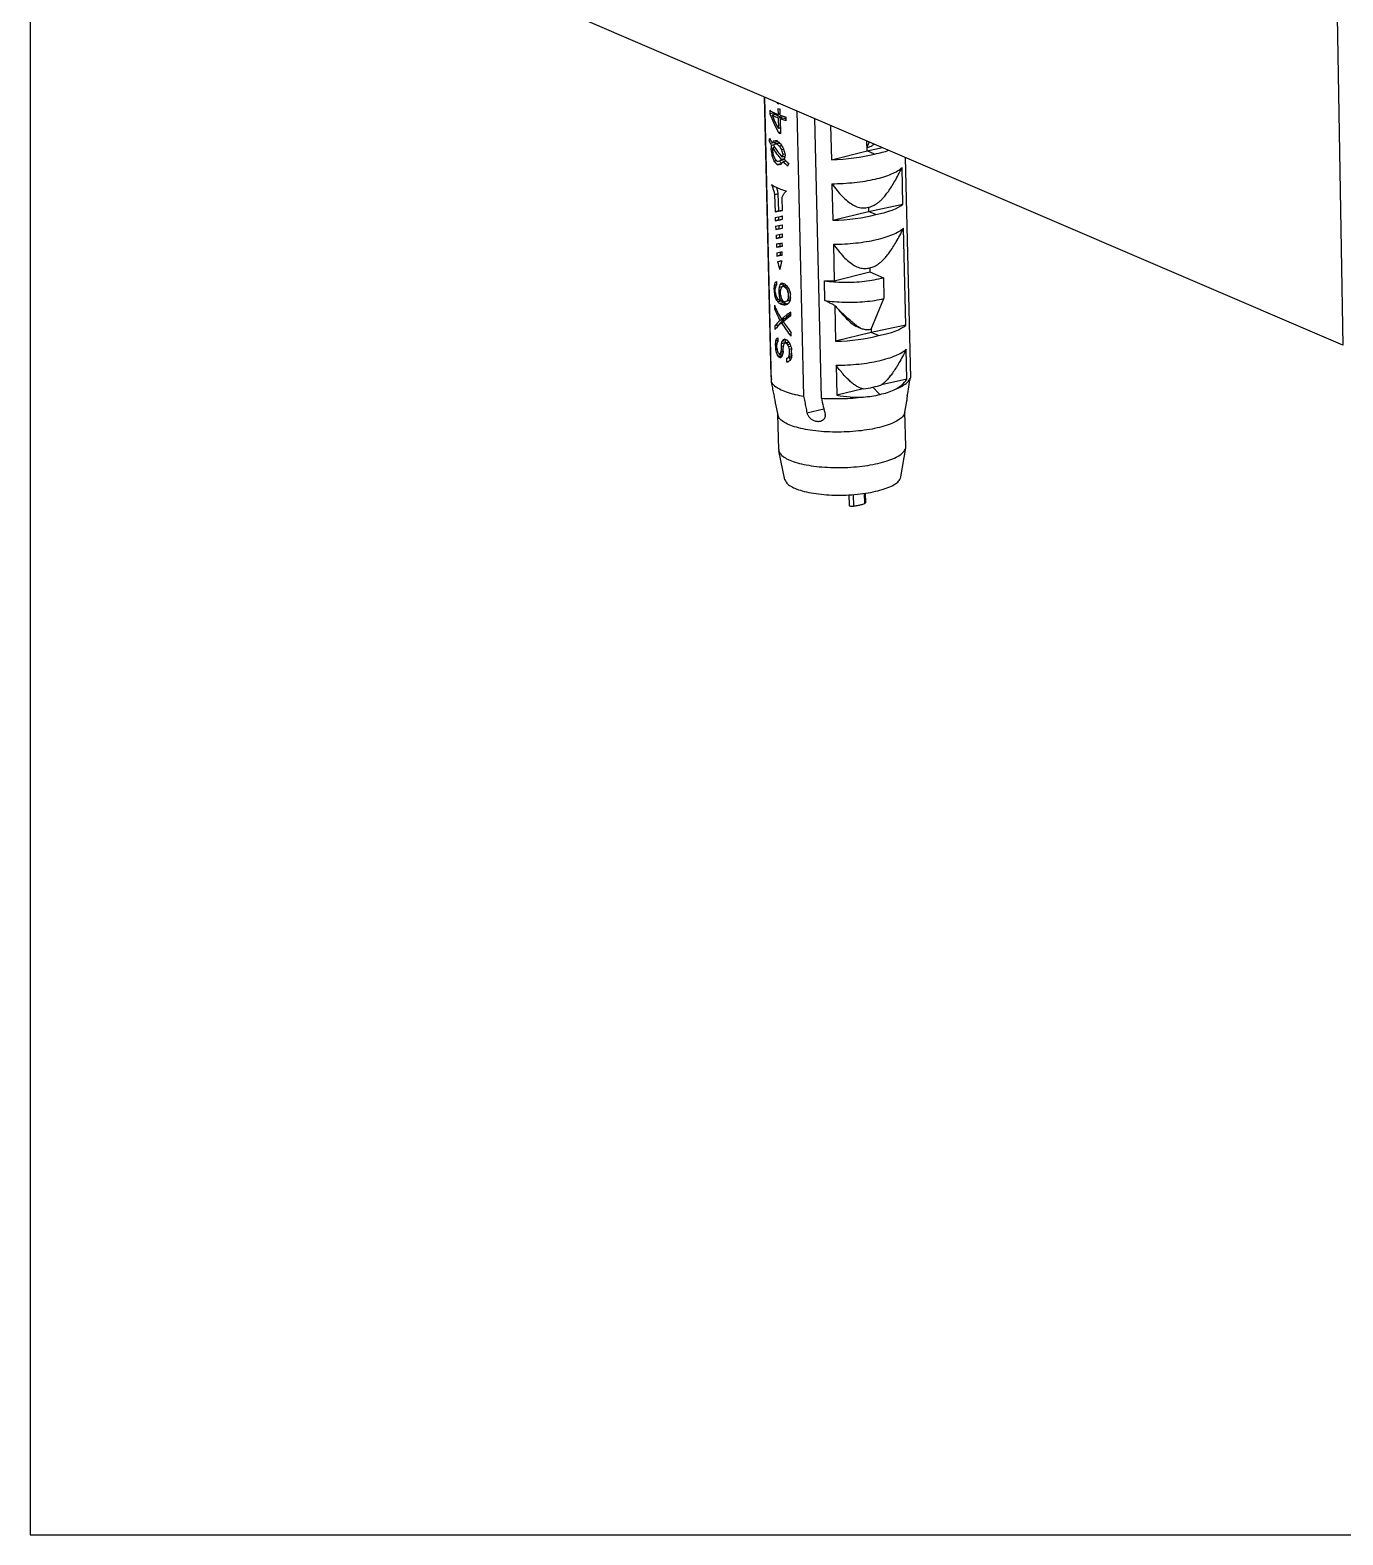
# Model space of a CAD drawing. Header units: millimetres. Extents: x 1034 to 1636, y -2154 to -1937.
# Drawn here: x 1033.9 to 1093.8, y -2111.6 to -2043 of the extents above; entities that cross this region are included whole.
import ezdxf

# ---------------------------------------------------------------- set-up
doc = ezdxf.new("R2010")
doc.units = ezdxf.units.MM

# ---------------------------------------------------------------- blocks, each defined once
blk = doc.blocks.new('*u3')
at = {"color": 7}
for p, q in [((-4.152, -12.354), (-3.811, -32.052)), ((-3.811, -32.052), (-47.212, -13.44)), ((-30.214, -20.729), (-29.917, -33.482)), ((-29.881, -33.751), (-30.184, -20.742)), ((-29.633, -20.978), (-29.632, -21.019)), ((-29.571, -21.005), (-29.632, -21.019)), ((-29.594, -21.253), (-29.587, -21.529)), ((-29.548, -21.051), (-29.549, -21.014)), ((-29.963, -21.339), (-29.959, -21.505)), ((-29.791, -21.466), (-29.959, -21.505)), ((-29.696, -21.526), (-29.863, -21.565)), ((-29.791, -21.466), (-29.791, -21.438)), ((-29.486, -21.506), (-29.587, -21.529)), ((-29.418, -21.657), (-29.583, -21.695)), ((-29.583, -21.695), (-29.572, -22.164)), ((-29.484, -21.567), (-29.491, -21.291)), ((-29.314, -21.695), (-29.48, -21.733)), ((-29.465, -22.396), (-29.48, -21.733)), ((-29.416, -21.718), (-29.418, -21.657)), ((-29.211, -21.814), (-29.215, -21.648)), ((-28.723, -21.369), (-28.419, -34.378)), ((-27.612, -34.47), (-27.909, -21.718)), ((-29.471, -22.141), (-29.572, -22.164)), ((-29.466, -22.334), (-29.568, -22.358)), ((-27.189, -22.026), (-27.153, -23.594)), ((-29.933, -22.708), (-30, -22.724)), ((-29.836, -23.099), (-29.913, -23.116)), ((-29.778, -22.92), (-29.89, -22.945)), ((-29.653, -22.791), (-29.862, -22.839)), ((-29.74, -23.031), (-29.829, -23.051)), ((-29.544, -22.833), (-29.751, -22.88)), ((-29.513, -22.836), (-29.641, -22.865)), ((-29.42, -22.959), (-29.516, -22.981)), ((-29.33, -23.126), (-29.423, -23.148)), ((-27.153, -23.594), (-25.526, -23.191)), ((-25.526, -23.191), (-25.537, -22.735)), ((-25.424, -22.783), (-25.53, -23.036)), ((-25.526, -23.191), (-24.819, -23.043)), ((-25.189, -23.336), (-25.526, -23.191)), ((-29.797, -23.404), (-29.866, -23.419)), ((-29.662, -23.627), (-29.773, -23.652)), ((-29.431, -23.774), (-29.618, -23.817)), ((-29.293, -23.602), (-29.5, -23.649)), ((-29.299, -23.547), (-29.442, -23.58)), ((-29.274, -23.444), (-29.397, -23.472)), ((-29.276, -23.34), (-29.372, -23.362)), ((-29.224, -23.653), (-29.35, -23.682)), ((-23.89, -25.621), (-23.929, -23.955)), ((-23.783, -23.487), (-23.549, -33.539)), ((-27.127, -24.688), (-27.088, -26.354)), ((-29.576, -25.152), (-29.742, -25.19)), ((-29.742, -25.19), (-29.723, -25.969)), ((-29.557, -25.931), (-29.576, -25.152)), ((-29.391, -25.906), (-29.404, -25.334)), ((-29.557, -25.931), (-29.723, -25.969)), ((-27.088, -26.354), (-25.462, -25.952)), ((-25.466, -25.761), (-25.462, -25.952)), ((-25.462, -25.952), (-23.89, -25.621)), ((-25.125, -26.096), (-25.462, -25.952)), ((-29.718, -26.222), (-29.714, -26.374)), ((-29.548, -26.336), (-29.714, -26.374)), ((-29.699, -26.625), (-29.695, -26.777)), ((-29.529, -26.739), (-29.695, -26.777)), ((-29.548, -26.336), (-29.551, -26.191)), ((-29.529, -26.739), (-29.532, -26.594)), ((-29.385, -26.718), (-29.388, -26.566)), ((-29.382, -26.311), (-29.385, -26.159)), ((-23.762, -31.142), (-23.865, -26.715)), ((-29.679, -27.029), (-29.676, -27.181)), ((-29.51, -27.143), (-29.676, -27.181)), ((-29.66, -27.432), (-29.657, -27.584)), ((-29.51, -27.143), (-29.513, -26.998)), ((-29.491, -27.546), (-29.494, -27.401)), ((-29.391, -27.534), (-29.394, -27.382)), ((-29.388, -27.126), (-29.391, -26.974)), ((-27.063, -27.448), (-27.024, -29.114)), ((-29.491, -27.546), (-29.657, -27.584)), ((-29.641, -27.835), (-29.637, -27.987)), ((-29.472, -27.949), (-29.637, -27.987)), ((-29.472, -27.949), (-29.475, -27.804)), ((-29.394, -27.941), (-29.397, -27.789)), ((-27.024, -29.114), (-25.398, -28.712)), ((-25.402, -28.521), (-25.398, -28.712)), ((-25.398, -28.712), (-24.779, -28.977)), ((-29.713, -29.446), (-29.774, -29.46)), ((-29.774, -29.46), (-29.771, -29.57)), ((-29.658, -29.305), (-29.766, -29.329)), ((-29.646, -29.194), (-29.734, -29.214)), ((-29.712, -29.636), (-29.716, -29.47)), ((-29.644, -29.293), (-29.647, -29.155)), ((-29.421, -29.397), (-29.543, -29.425)), ((-29.336, -29.269), (-29.501, -29.307)), ((-29.374, -29.225), (-29.456, -29.244)), ((-29.239, -29.336), (-29.404, -29.374)), ((-29.201, -29.33), (-29.354, -29.365)), ((-29.179, -29.356), (-29.302, -29.384)), ((-29.142, -29.406), (-29.247, -29.43)), ((-29.098, -29.482), (-29.189, -29.503)), ((-27.453, -30.01), (-27.474, -29.115)), ((-24.779, -28.977), (-24.757, -29.929)), ((-29.714, -29.557), (-29.771, -29.57)), ((-29.703, -29.704), (-29.756, -29.716)), ((-29.651, -29.861), (-29.718, -29.877)), ((-29.567, -29.966), (-29.667, -29.989)), ((-29.433, -30.042), (-29.599, -30.08)), ((-29.475, -29.538), (-29.555, -29.556)), ((-29.555, -29.556), (-29.551, -29.694)), ((-29.477, -29.677), (-29.551, -29.694)), ((-29.463, -29.823), (-29.533, -29.839)), ((-29.331, -30.119), (-29.496, -30.156)), ((-29.475, -29.755), (-29.48, -29.562)), ((-29.389, -30.013), (-29.469, -30.032)), ((-29.219, -30.165), (-29.385, -30.203)), ((-29.065, -30.027), (-29.232, -30.065)), ((-29.038, -29.996), (-29.177, -30.028)), ((-29.059, -29.577), (-29.149, -29.597)), ((-29.03, -29.931), (-29.141, -29.957)), ((-29.039, -29.666), (-29.128, -29.686)), ((-29.128, -29.686), (-29.123, -29.879)), ((-29.024, -29.857), (-29.123, -29.879)), ((-29.023, -29.88), (-29.026, -29.742)), ((-25.337, -31.317), (-24.757, -29.929)), ((-29.756, -30.233), (-29.752, -30.399)), ((-29.688, -30.385), (-29.752, -30.399)), ((-29.328, -30.885), (-29.493, -30.923)), ((-29.268, -30.829), (-29.434, -30.867)), ((-29.004, -30.709), (-29.008, -30.543)), ((-26.998, -30.237), (-26.96, -31.875)), ((-29.565, -31.134), (-29.734, -31.173)), ((-29.734, -31.173), (-29.73, -31.338)), ((-29.564, -31.161), (-29.565, -31.134)), ((-29.331, -31.01), (-29.43, -31.033)), ((-28.982, -31.648), (-28.986, -31.482)), ((-25.333, -31.472), (-26.96, -31.875)), ((-25.337, -31.317), (-25.333, -31.472)), ((-23.762, -31.142), (-25.333, -31.472)), ((-24.996, -31.617), (-25.333, -31.472)), ((-29.639, -31.984), (-29.714, -32.001)), ((-29.714, -32.001), (-29.711, -32.139)), ((-29.642, -32.123), (-29.711, -32.139)), ((-29.584, -31.843), (-29.706, -31.871)), ((-29.633, -32.243), (-29.697, -32.257)), ((-29.586, -31.763), (-29.674, -31.783)), ((-29.64, -32.184), (-29.644, -32.019)), ((-29.583, -31.889), (-29.587, -31.724)), ((-29.347, -32.094), (-29.451, -32.118)), ((-29.451, -32.118), (-29.447, -32.283)), ((-29.273, -31.948), (-29.438, -31.986)), ((-29.244, -31.851), (-29.41, -31.889)), ((-29.352, -32.323), (-29.356, -32.157)), ((-29.256, -31.784), (-29.348, -31.805)), ((-29.1, -31.91), (-29.26, -31.947)), ((-29.083, -31.937), (-29.206, -31.965)), ((-29.035, -32.012), (-29.149, -32.038)), ((-29.002, -32.108), (-29.109, -32.133)), ((-28.977, -32.224), (-29.087, -32.249)), ((-29.087, -32.249), (-29.082, -32.47)), ((-23.704, -33.602), (-23.736, -32.236)), ((-29.599, -32.367), (-29.671, -32.383)), ((-29.453, -32.485), (-29.62, -32.523)), ((-29.409, -32.544), (-29.567, -32.58)), ((-29.443, -32.592), (-29.512, -32.608)), ((-29.362, -32.4), (-29.488, -32.429)), ((-29.354, -32.335), (-29.46, -32.359)), ((-29.353, -32.262), (-29.447, -32.283)), ((-29.208, -32.65), (-29.204, -32.815)), ((-29.093, -32.79), (-29.204, -32.815)), ((-28.987, -32.602), (-29.154, -32.64)), ((-28.968, -32.545), (-29.099, -32.575)), ((-28.963, -32.443), (-29.082, -32.47)), ((-29.038, -32.758), (-29.042, -32.611)), ((-28.962, -32.504), (-28.967, -32.283)), ((-29.917, -33.482), (-29.884, -33.621)), ((-26.934, -32.969), (-26.902, -34.335)), ((-23.704, -33.602), (-24.862, -33.856)), ((-25.704, -34.049), (-26.902, -34.335)), ((-25.256, -33.967), (-24.935, -34.298)), ((-29.588, -35.246), (-29.694, -34.744)), ((-28.269, -35.133), (-27.497, -34.956)), ((-23.799, -35.111), (-23.718, -34.61)), ((-23.719, -34.601), (-23.719, -34.613)), ((-29.556, -36.814), (-29.594, -35.221)), ((-23.758, -36.679), (-23.795, -35.086)), ((-29.556, -36.814), (-29.55, -36.865)), ((-29.27, -38.187), (-29.55, -36.865)), ((-23.98, -38.064), (-23.762, -36.73)), ((-23.762, -36.73), (-23.758, -36.679)), ((-26.359, -38.876), (-26.348, -39.355)), ((-26.158, -38.865), (-26.145, -39.393)), ((-25.653, -38.811), (-25.642, -39.278)), ((-25.613, -38.806), (-25.603, -39.246))]:
    blk.add_line(p, q, dxfattribs=at)
for centre, radius, start, end in [((-28.589, -18.424), 2.796, 248.1013, 249.93358), ((-28.499, -18.419), 3.038, 248.87175, 250.94407), ((-28.879, -19.625), 2.031, 243.65556, 245.23809), ((-28.785, -19.423), 2.254, 245.23077, 246.56504), ((-28.905, -20.158), 1.581, 239.93644, 243.40059), ((-28.665, -19.143), 2.558, 246.58966, 248.86692), ((-28.549, -19.394), 2.424, 246.73813, 248.99421), ((-28.221, -18.481), 3.395, 251.21059, 252.99874), ((-28.491, -19.574), 2.985, 248.85346, 250.96232), ((-28.274, -26.265), 3.154, 249.57983, 251.26674), ((-28.283, -26.437), 3.118, 249.91043, 250.93409), ((-27.271, -19.393), 9.725, 268.80623, 271.45604), ((-28.546, -27.866), 2.354, 246.09768, 246.91566), ((-28.487, -27.876), 2.494, 246.12553, 248.89487), ((-28.258, -27.102), 3.145, 249.9148, 250.92972), ((-28.359, -27.924), 2.4, 246.11718, 248.99815), ((-18.471, -23.003), 11.182, 220.31273, 221.57526), ((-28.161, -28.652), 3.317, 250.27511, 251.90878), ((-28.17, -28.852), 3.281, 250.59533, 251.5864), ((-28.711, -30.972), 1.822, 241.96402, 243.91755), ((-28.706, -30.789), 1.841, 242.45749, 243.42366), ((-153.094, -11.717), 131.37, 350.07455, 350.43821), ((-27.631, -29.39), 5.048, 256.04856, 256.71244), ((72.487, -11.101), 102.79, 193.14075, 193.5697)]:
    blk.add_arc(centre, radius, start, end, dxfattribs=at)
for centre, major_axis, ratio, start_param, end_param in [((-27.011, -21.586), (-2.503, 3.32), 0.618262, 1.112273, 1.346784), ((-27.015, -21.392), (-2.495, 3.344), 0.616777, 1.186334, 1.350857), ((-27.011, -21.586), (-2.347, 3.112), 0.618262, 1.099532, 1.121479), ((-27.025, -20.978), (2.468, 4.638), 0.414793, -4.142292, -4.118875), ((-26.988, -22.578), (3.05, -1.623), 0.639503, -2.431217, -2.344776), ((-27.011, -21.586), (-2.347, 3.112), 0.618262, 1.298496, 1.311832), ((-26.984, -22.741), (3.05, -1.623), 0.639503, -2.454634, -2.367249), ((-27.024, -21.006), (1.936, 8.37), 0.286872, -4.412853, -4.39181), ((-26.947, -24.313), (-1.993, 9.913), 0.26833, 1.396066, 1.426754), ((-27.003, -21.924), (3.069, 2.075), 0.362022, 2.413875, 2.461407), ((-27.014, -21.458), (1.936, 8.37), 0.286872, -4.454957, -4.441841), ((-26.958, -23.862), (-1.993, 9.913), 0.26833, 1.446097, 1.468079), ((-26.984, -22.741), (3.05, -1.623), 0.639503, -2.325144, -2.110803), ((-26.998, -22.126), (3.069, 2.075), 0.362022, 2.388476, 2.418495), ((-26.988, -22.578), (3.05, -1.623), 0.639503, -2.301863, -2.087522), ((-26.999, -22.108), (3.186, 0.64), 0.04086, -2.649685, -2.558774), ((-26.995, -22.259), (3.186, 0.64), 0.04086, -2.624285, -2.558774), ((-26.984, -22.741), (2.812, -1.496), 0.639503, -2.41939, -2.393785), ((-27.003, -21.924), (2.829, 1.913), 0.362022, 8.730085, 8.75641), ((-26.999, -22.108), (3.187, -0.737), 0.544901, -2.412925, -2.322015), ((-26.995, -22.259), (3.187, -0.737), 0.544901, -2.412925, -2.347414), ((-26.995, -22.259), (2.937, 0.59), 0.04086, -2.629846, -2.613836), ((-26.998, -22.126), (-2.421, 3.581), 0.601284, 1.407726, 1.452159), ((-27.003, -21.924), (-2.421, 3.581), 0.601284, 1.433125, 1.493484), ((-27.014, -21.458), (-1.993, 9.913), 0.26833, -4.595217, -4.573235), ((-27.024, -21.006), (-1.993, 9.913), 0.26833, -4.553892, -4.523204), ((-26.988, -22.564), (3.197, 0.148), 0.319555, -1.637149, -0.988123), ((-26.988, -22.564), (3.201, 0.002), 0.291828, -0.974142, -0.697959), ((-26.969, -23.395), (-2.421, 3.581), 0.601284, 1.190945, 1.251304), ((-26.973, -23.193), (-2.421, 3.581), 0.601284, 1.23227, 1.276703), ((-26.973, -23.211), (3.187, -0.737), 0.544901, -2.503836, -2.412925), ((-26.976, -23.06), (3.187, -0.737), 0.544901, -2.478437, -2.412925), ((-26.976, -23.06), (3.186, 0.64), 0.04086, -2.558774, -2.493263), ((-26.973, -23.211), (3.186, 0.64), 0.04086, -2.558774, -2.467863), ((-26.973, -23.211), (2.938, -0.68), 0.544901, -2.483162, -2.417907), ((-26.973, -23.193), (3.069, 2.075), 0.362022, 2.227435, 2.257453), ((-26.969, -23.395), (3.069, 2.075), 0.362022, 2.184522, 2.232054), ((-26.958, -23.862), (1.936, 8.37), 0.286872, -4.705695, -4.692579), ((-26.984, -22.741), (3.05, -1.623), 0.639503, -2.067891, -1.98145), ((-26.947, -24.313), (1.936, 8.37), 0.286872, 7.810645, 7.831687), ((-26.984, -22.741), (2.812, -1.496), 0.639503, -2.139407, -2.128215), ((-26.988, -22.578), (3.05, -1.623), 0.639503, -2.045418, -1.958033), ((-26.973, -23.193), (2.829, 1.913), 0.362022, 2.247108, 2.251893), ((-26.947, -24.341), (2.468, 4.638), 0.414793, -4.615477, -4.592059), ((-26.923, -25.333), (3.185, 0.692), 0.017257, -2.648763, -2.460987), ((-26.923, -25.333), (2.986, 0.648), 0.017257, -2.655042, -2.548831), ((-26.924, -25.325), (3.201, 0.002), 0.291828, -0.974142, -0.325116), ((-26.918, -25.587), (3.185, 0.692), 0.017257, -2.648763, -2.460987), ((-26.914, -25.739), (3.185, 0.692), 0.017257, -2.648763, -2.460987), ((-26.908, -25.992), (3.185, 0.692), 0.017257, -2.642487, -2.467263), ((-26.905, -26.144), (3.185, 0.692), 0.017257, -2.642487, -2.467263), ((-26.914, -25.739), (2.986, 0.648), 0.017257, -2.655042, -2.548831), ((-26.905, -26.144), (2.986, 0.648), 0.017257, -2.648344, -2.556305), ((-26.924, -25.325), (3.197, 0.148), 0.319555, -1.637149, -0.988123), ((-26.899, -26.397), (3.185, 0.692), 0.017257, -2.636215, -2.473535), ((-26.895, -26.549), (3.185, 0.692), 0.017257, -2.636215, -2.473535), ((-26.889, -26.802), (3.185, 0.692), 0.017257, -2.629945, -2.479804), ((-26.895, -26.549), (2.986, 0.648), 0.017257, -2.64165, -2.563128), ((-26.886, -26.954), (3.185, 0.692), 0.017257, -2.629945, -2.479804), ((-26.88, -27.207), (3.185, 0.692), 0.017257, -2.623679, -2.486071), ((-26.876, -27.359), (3.185, 0.692), 0.017257, -2.623679, -2.486071), ((-26.886, -26.954), (2.986, 0.648), 0.017257, -2.634961, -2.570483), ((-26.876, -27.359), (2.986, 0.648), 0.017257, -2.628274, -2.579339), ((-26.87, -27.613), (3.185, 0.692), 0.017257, -2.614011, -2.502879), ((-26.861, -27.99), (-2.034, 6.015), 0.425652, 1.468663, 1.527799), ((-26.861, -27.99), (2.008, 7.596), 0.309841, -4.603006, -4.55101), ((-26.861, -27.99), (-1.907, 5.639), 0.425652, 1.466275, 1.474938), ((-26.908, -26.013), (1.575, 15.217), 0.168206, -4.475298, -4.466506), ((-26.863, -27.918), (2.506, 4.473), 0.41979, -4.195548, -4.169252), ((-26.853, -28.366), (3.142, 1.52), 0.266171, 2.549597, 2.584496), ((-26.871, -27.598), (1.9, 8.821), 0.27471, -4.448564, -4.439835), ((-26.855, -28.248), (2.644, 3.903), 0.432649, -4.158989, -4.14156), ((-26.849, -28.524), (3.185, 0.668), 0.028195, -2.675404, -2.649327), ((-26.848, -28.563), (3.159, 1.322), 0.216157, 2.559679, 2.585756), ((-26.853, -28.333), (1.575, 15.217), 0.168205, -4.623202, -4.614553), ((-26.846, -28.673), (2.506, 4.473), 0.419791, -4.343091, -4.317154), ((-26.845, -28.686), (3.044, 2.218), 0.378378, 2.275045, 2.300978), ((-26.838, -28.979), (1.9, 8.821), 0.27471, -4.595925, -4.587281), ((-26.84, -28.925), (2.644, 3.903), 0.432649, -4.306212, -4.288921), ((-26.846, -28.648), (3.182, 0.786), 0.024939, 2.482792, 2.52605), ((-26.841, -28.879), (3.044, 2.218), 0.378379, 2.249099, 2.266398), ((-26.843, -28.782), (3.185, 0.668), 0.028196, -2.510881, -2.484904), ((-26.846, -28.673), (2.349, 4.193), 0.419791, -4.342692, -4.319884), ((-26.845, -28.686), (2.854, 2.079), 0.378378, 2.289482, 2.301376), ((-26.847, -28.601), (3.183, -0.792), 0.554403, -2.303095, -2.277003), ((-26.851, -28.431), (3.156, -1.044), 0.590964, -2.237137, -2.193557), ((-26.85, -28.469), (-2.854, 2.303), 0.654131, 1.219482, 1.245659), ((-26.843, -28.782), (2.986, 0.626), 0.028196, -2.507819, -2.49858), ((-26.855, -28.264), (-2.716, 2.705), 0.646921, 1.334053, 1.369122), ((-26.86, -28.071), (-2.069, 5.517), 0.457355, -4.623572, -4.606064), ((-26.868, -27.724), (-2.031, 6.067), 0.422539, -4.568547, -4.542096), ((-26.765, -32.115), (-2.129, 16.757), 0.159908, 1.39805, 1.406842), ((-26.81, -30.21), (-2.031, 6.067), 0.422539, 1.349582, 1.375878), ((-26.82, -29.762), (-2.716, 2.705), 0.646921, 1.030361, 1.06526), ((-26.802, -30.53), (-1.999, 10.364), 0.257007, 1.434954, 1.443683), ((-26.817, -29.88), (-2.069, 5.517), 0.457355, 1.373391, 1.390819), ((-26.825, -29.565), (-2.854, 2.303), 0.654131, 0.976866, 1.002942), ((-26.823, -29.63), (3.156, -1.044), 0.590964, -2.462352, -2.418927), ((-26.827, -29.466), (3.183, -0.792), 0.554403, -2.493543, -2.467529), ((-26.825, -29.568), (3.204, -0.234), 0.421178, -2.586052, -2.525477), ((-26.828, -29.431), (3.204, -0.293), 0.439487, 3.715643, 3.767553), ((-26.82, -29.767), (-2.129, 16.757), 0.159908, 1.546096, 1.554746), ((-26.828, -29.411), (-2.069, 5.517), 0.457355, 7.760713, 7.795293), ((-26.835, -29.122), (-1.999, 10.364), 0.257007, -4.700785, -4.692141), ((-26.834, -29.176), (-2.069, 5.517), 0.457355, 1.520752, 1.538043), ((-26.823, -29.63), (2.959, -0.979), 0.590964, -2.432186, -2.423951), ((-26.825, -29.568), (3.003, -0.22), 0.421178, -2.591076, -2.526452), ((-26.833, -29.221), (-2.368, 3.764), 0.588246, 1.396617, 1.413917), ((-26.83, -29.319), (3.183, -0.792), 0.554403, -2.355097, -2.32912), ((-26.826, -29.5), (3.185, 0.668), 0.028195, -2.458879, -2.432787), ((-26.822, -29.67), (3.182, 0.786), 0.024938, 2.395834, 2.439414), ((-26.823, -29.632), (3.159, 1.322), 0.216156, 2.316962, 2.343139), ((-26.824, -29.582), (2.993, 0.317), 0.186047, -2.517895, -2.479821), ((-26.814, -30.03), (2.644, 3.903), 0.432649, -4.445291, -4.427783), ((-26.818, -29.837), (3.142, 1.52), 0.26617, 2.245735, 2.280803), ((-26.878, -27.271), (-1.999, 10.364), 0.257007, -4.535771, -4.526998), ((-26.795, -30.83), (1.9, 8.821), 0.27471, 1.522117, 1.530891), ((-26.806, -30.377), (2.506, 4.473), 0.419791, -4.56076, -4.534309), ((-26.823, -29.632), (2.961, 1.24), 0.216156, 2.321943, 2.334827), ((-26.92, -25.486), (-2.129, 16.757), 0.159908, -4.484835, -4.475986), ((-26.754, -32.615), (1.575, 15.217), 0.168206, 1.40753, 1.416379), ((-26.809, -30.225), (-2.734, 2.654), 0.648405, 0.984448, 1.184368), ((-26.805, -30.39), (-2.738, 2.643), 0.648698, 0.98214, 1.147483), ((-26.808, -30.28), (2.949, 1.395), 0.258651, 2.461851, 2.638384), ((-26.808, -30.278), (3.151, 1.419), 0.241863, 2.229175, 2.438405), ((-26.824, -29.582), (3.193, 0.338), 0.186047, -2.520957, -2.460266), ((-26.804, -30.463), (3.145, 1.487), 0.258651, 8.499678, 8.665663), ((-26.805, -30.39), (-2.567, 2.478), 0.648698, 1.133188, 1.145932), ((-26.808, -30.278), (2.954, 1.33), 0.241863, 2.294899, 2.437651), ((-26.808, -30.28), (3.145, 1.487), 0.258651, 2.4603, 2.625643), ((-26.804, -30.444), (3.145, 1.493), 0.259969, 8.707864, 8.907784), ((-26.805, -30.392), (-2.785, 2.507), 0.651778, 1.152483, 1.361713), ((-26.81, -30.206), (-2.738, 2.643), 0.648698, 1.225305, 1.39129), ((-26.795, -30.845), (3.201, 0.002), 0.291828, -0.974142, -0.325116), ((-26.848, -28.554), (1.575, 15.217), 0.168205, -4.475298, -4.466506), ((-26.719, -34.085), (-2.058, 13.562), 0.197336, 1.396954, 1.405747), ((-26.799, -30.65), (2.792, 3.327), 0.434671, -4.037054, -4.010758), ((-26.746, -32.942), (-1.993, 7.152), 0.365249, 1.374008, 1.391552), ((-26.793, -30.935), (3.142, 1.52), 0.266171, 2.549597, 2.584496), ((-26.809, -30.222), (1.9, 8.821), 0.27471, -4.457283, -4.448564), ((-26.745, -32.989), (-1.999, 10.364), 0.257007, 1.443683, 1.452402), ((-26.79, -31.034), (3.044, 2.218), 0.378379, 8.688107, 8.705517), ((-26.789, -31.093), (3.185, 0.668), 0.028195, -2.675403, -2.649327), ((-26.786, -31.209), (3.177, 0.973), 0.101265, 2.61565, 2.633027), ((-26.785, -31.289), (1.575, 15.217), 0.168205, -4.649138, -4.640494), ((-26.783, -31.346), (2.278, 5.585), 0.381097, -4.462005, -4.444717), ((-26.784, -31.31), (3.044, 2.218), 0.378379, 2.249099, 2.28369), ((-26.768, -31.999), (1.708, 12.021), 0.209363, -4.678105, -4.669454), ((-26.786, -31.237), (3.177, 0.973), 0.101265, 2.442559, 2.477204), ((-26.776, -31.632), (2.644, 3.903), 0.432649, -4.340825, -4.323512), ((-26.78, -31.464), (3.159, 1.322), 0.216155, 2.377914, 2.403921), ((-26.785, -31.289), (1.477, 14.266), 0.168205, -4.648739, -4.648133), ((-26.783, -31.346), (2.136, 5.236), 0.381097, -4.462759, -4.444319), ((-26.784, -31.31), (2.854, 2.079), 0.378379, 2.260632, 2.282936), ((-26.791, -31.029), (-2.854, 2.303), 0.654131, 1.210774, 1.236921), ((-26.793, -30.911), (3.081, -1.482), 0.631361, -2.11604, -2.081115), ((-26.799, -30.654), (-2.069, 5.517), 0.457355, -4.632309, -4.614824), ((-26.799, -30.658), (-2.368, 3.764), 0.588246, 1.526935, 1.562057), ((-26.829, -29.389), (-2.058, 13.562), 0.197336, -4.538702, -4.529942), ((-26.814, -30.042), (-1.993, 7.152), 0.365249, -4.535319, -4.517669), ((-26.861, -28.027), (-2.129, 16.757), 0.159908, -4.484835, -4.475986), ((-26.795, -30.845), (3.197, 0.148), 0.319555, -1.637149, -0.988123), ((-26.758, -32.426), (-2.368, 3.764), 0.588246, 1.205742, 1.240684), ((-26.759, -32.38), (-2.069, 5.517), 0.457355, 1.38211, 1.39952), ((-26.765, -32.121), (3.199, -0.521), 0.500342, -2.585606, -2.55082), ((-26.769, -31.971), (3.183, -0.792), 0.554404, -2.510919, -2.484865), ((-26.772, -31.811), (3.185, 0.668), 0.028194, -2.623313, -2.597344), ((-26.768, -32.001), (3.188, 0.523), 0.096451, -2.622954, -2.588349), ((-26.776, -31.66), (2.644, 3.903), 0.432649, -4.254345, -4.237049), ((-26.758, -32.426), (-2.22, 3.529), 0.588246, 1.215992, 1.232143), ((-26.778, -31.548), (1.9, 8.821), 0.27471, -4.569994, -4.561348), ((-26.769, -31.945), (3.044, 2.218), 0.378378, 2.28369, 2.318267), ((-26.765, -32.121), (2.999, -0.489), 0.500342, -2.594146, -2.559525), ((-26.768, -31.982), (2.278, 5.585), 0.381097, -4.479296, -4.462005), ((-26.764, -32.164), (1.708, 12.021), 0.209363, -4.669454, -4.660806), ((-26.766, -32.078), (3.185, 0.668), 0.028194, -2.45019, -2.424071), ((-26.763, -32.215), (3.188, 0.523), 0.096451, -2.458491, -2.423647), ((-26.76, -32.36), (3.044, 2.218), 0.378378, 2.136081, 2.162291), ((-26.759, -32.373), (3.168, 1.176), 0.172352, 2.306939, 2.350743), ((-26.724, -33.877), (1.708, 12.021), 0.209363, 1.483301, 1.492061), ((-26.745, -33.001), (2.506, 4.473), 0.419791, -4.560759, -4.534309), ((-26.76, -32.36), (2.854, 2.079), 0.378378, 2.145775, 2.153386), ((-26.692, -35.239), (1.575, 15.217), 0.168205, 1.40753, 1.416379), ((-26.758, -32.419), (3.177, -0.914), 0.5425, -0.542549, -0.163394), ((-26.986, -32.148), (3.039, -0.758), 0.583656, -0.9955, -0.827755), ((-26.869, -32.287), (3.391, -0.819), 0.582523, -1.083772, -0.830687), ((-27.043, -32.161), (3.04, -0.902), 0.541866, -0.792162, -0.624417), ((-26.897, -32.293), (3.387, -0.981), 0.542386, -0.805754, -0.552669), ((-26.758, -32.419), (3.181, -0.762), 0.58224, -1.476991, -1.097837)]:
    blk.add_ellipse(centre, major_axis=major_axis, ratio=ratio, start_param=start_param, end_param=end_param, dxfattribs=at)
for points, start_tangent, end_tangent in [([(-29.963, -21.339), (-29.855, -21.406), (-29.78, -21.445)], (0.824754, -0.565491), (0.896015, -0.444023)), ([(-29.583, -21.695), (-29.685, -21.653), (-29.778, -21.61), (-29.863, -21.565)], (-0.932535, 0.361081), (-0.869267, 0.494343)), ([(-29.612, -21.572), (-29.519, -21.615), (-29.506, -21.621)], (0.893657, -0.448752), (0.918492, -0.39544)), ([(-29.484, -21.567), (-29.398, -21.595), (-29.309, -21.622), (-29.215, -21.648)], (0.945092, -0.326803), (0.966472, -0.256773)), ([(-29.211, -21.814), (-29.305, -21.788), (-29.394, -21.761), (-29.48, -21.733)], (-0.966472, 0.256773), (-0.945092, 0.326803)), ([(-25.53, -23.036), (-25.377, -22.988), (-25.216, -22.896), (-25.196, -22.882)], (0.981981, 0.188979), (0.808866, 0.587993)), ([(-25.466, -25.761), (-25.363, -25.737), (-25.26, -25.697), (-25.154, -25.642), (-25.046, -25.568), (-24.933, -25.475), (-24.814, -25.357), (-24.688, -25.212), (-24.553, -25.036), (-24.411, -24.825), (-24.26, -24.577), (-24.1, -24.288), (-23.929, -23.955)], (0.986799, 0.161948), (0.4415, 0.897261)), ([(-25.162, -24.478), (-24.759, -24.37), (-24.413, -24.244), (-24.134, -24.105), (-23.929, -23.955)], (0.974722, 0.223421), (0.732094, 0.681204)), ([(-27.127, -24.688), (-26.609, -24.672), (-26.1, -24.631), (-25.613, -24.566), (-25.162, -24.478)], (0.999986, 0.005264), (0.974722, 0.223421)), ([(-27.127, -24.688), (-26.893, -24.993), (-26.659, -25.258), (-26.422, -25.48), (-26.178, -25.651), (-25.932, -25.758), (-25.688, -25.794), (-25.466, -25.761)], (0.586929, -0.809639), (0.959847, 0.280525)), ([(-29.884, -24.729), (-29.701, -24.834), (-29.475, -24.931), (-29.209, -25.018)], (0.824754, -0.565491), (0.961806, -0.273731)), ([(-29.884, -24.729), (-29.831, -24.871), (-29.782, -25.026), (-29.742, -25.19)], (0.376549, -0.926397), (0.205044, -0.978753)), ([(-29.576, -25.152), (-29.615, -24.987), (-29.656, -24.853)], (-0.203039, 0.979171), (-0.314077, 0.949397)), ([(-29.404, -25.334), (-29.357, -25.208), (-29.292, -25.102), (-29.209, -25.018)], (0.270397, 0.962749), (0.783814, 0.620996)), ([(-25.402, -28.521), (-25.298, -28.497), (-25.195, -28.458), (-25.09, -28.402), (-24.982, -28.329), (-24.869, -28.235), (-24.75, -28.117), (-24.623, -27.972), (-24.489, -27.796), (-24.347, -27.585), (-24.195, -27.337), (-24.035, -27.049), (-23.865, -26.715)], (0.986799, 0.161948), (0.4415, 0.897261)), ([(-25.098, -27.238), (-24.694, -27.13), (-24.348, -27.005), (-24.069, -26.865), (-23.865, -26.715)], (0.974722, 0.223421), (0.732094, 0.681204)), ([(-27.063, -27.448), (-26.544, -27.432), (-26.035, -27.391), (-25.549, -27.326), (-25.098, -27.238)], (0.999986, 0.005264), (0.974722, 0.223421)), ([(-27.063, -27.448), (-26.828, -27.753), (-26.595, -28.018), (-26.357, -28.24), (-26.114, -28.411), (-25.868, -28.519), (-25.623, -28.554), (-25.402, -28.521)], (0.586929, -0.809639), (0.959847, 0.280525)), ([(-27.474, -29.115), (-27.046, -29.162), (-26.587, -29.181), (-26.115, -29.171), (-25.645, -29.133), (-25.194, -29.067), (-24.779, -28.977)], (0.989082, -0.147366), (0.967929, 0.251223)), ([(-27.453, -30.01), (-27.025, -30.064), (-26.566, -30.09), (-26.093, -30.09), (-25.623, -30.062), (-25.172, -30.007), (-24.757, -29.929)], (0.987251, -0.159168), (0.974722, 0.223421)), ([(-26.998, -30.237), (-27.147, -30.168), (-27.299, -30.092), (-27.453, -30.01)], (-0.912582, 0.408893), (-0.876675, 0.481082)), ([(-25.841, -31.267), (-25.944, -31.201), (-26.057, -31.119), (-26.182, -31.02), (-26.319, -30.902), (-26.473, -30.764), (-26.644, -30.605), (-26.836, -30.423)], (-0.865306, 0.501244), (-0.72461, 0.68916)), ([(-26.836, -30.423), (-26.586, -30.719), (-26.34, -30.96), (-26.09, -31.147), (-25.841, -31.267)], (0.617766, -0.786362), (0.946926, -0.321452)), ([(-25.841, -31.267), (-25.661, -31.325), (-25.49, -31.34), (-25.337, -31.317)], (0.917622, -0.397453), (0.966688, 0.255957)), ([(-24.969, -32.759), (-24.566, -32.651), (-24.22, -32.525), (-23.941, -32.386), (-23.736, -32.236)], (0.974722, 0.223421), (0.732094, 0.681204)), ([(-23.736, -32.236), (-23.908, -32.572), (-24.07, -32.863), (-24.222, -33.113), (-24.366, -33.324), (-24.501, -33.501), (-24.628, -33.646), (-24.748, -33.763), (-24.862, -33.856)], (-0.4415, -0.897261), (-0.803815, -0.59488)), ([(-26.934, -32.969), (-26.416, -32.953), (-25.907, -32.912), (-25.42, -32.847), (-24.969, -32.759)], (0.999986, 0.005264), (0.974722, 0.223421)), ([(-25.704, -34.049), (-25.825, -34.01), (-25.954, -33.949), (-26.091, -33.865), (-26.238, -33.753), (-26.395, -33.61), (-26.563, -33.434), (-26.742, -33.221), (-26.934, -32.969)], (-0.9695, 0.245093), (-0.586929, 0.809639)), ([(-24.294, -34.092), (-24.009, -33.966), (-23.787, -33.83), (-23.633, -33.687), (-23.549, -33.539)], (0.934263, 0.356585), (0.304399, 0.952545)), ([(-29.73, -34.506), (-29.781, -34.254), (-29.831, -34.003), (-29.881, -33.751)], (-0.196581, 0.980488), (-0.194897, 0.980824)), ([(-29.881, -33.751), (-29.742, -33.906), (-29.519, -34.05), (-29.219, -34.179), (-28.848, -34.289)], (0.513379, -0.858162), (0.970492, -0.241134)), ([(-28.792, -34.303), (-28.419, -34.378)], (0.973221, -0.229873), (0.986069, -0.166335)), ([(-29.694, -34.743), (-29.696, -34.728), (-29.702, -34.677), (-29.713, -34.6), (-29.73, -34.506)], (-0.241463, 0.97041), (-0.196581, 0.980488)), ([(-28.419, -34.378), (-28.369, -34.629), (-28.319, -34.881), (-28.269, -35.133)], (0.194897, -0.980824), (0.196581, -0.980488)), ([(-27.612, -34.47), (-27.138, -34.49), (-26.654, -34.487), (-26.173, -34.462), (-25.704, -34.416)], (0.997811, -0.06613), (0.992274, 0.124066)), ([(-23.69, -34.361), (-23.704, -34.446), (-23.713, -34.516), (-23.717, -34.572), (-23.719, -34.601)], (-0.172511, -0.985008), (-0.000722, -1)), ([(-25.065, -35.828), (-25.533, -35.917), (-26.041, -35.979), (-26.571, -36.012), (-27.105, -36.015), (-27.626, -35.988), (-28.114, -35.932), (-28.555, -35.848), (-28.932, -35.74), (-29.233, -35.611), (-29.447, -35.466), (-29.568, -35.309), (-29.587, -35.246)], (-0.974722, -0.223421), (-0.199789, 0.979839)), ([(-28.269, -35.133), (-28.255, -35.184), (-28.233, -35.236), (-28.203, -35.287), (-28.166, -35.337), (-28.121, -35.383), (-28.07, -35.426), (-28.011, -35.462), (-27.948, -35.492), (-27.879, -35.514), (-27.809, -35.525), (-27.739, -35.527), (-27.672, -35.519), (-27.659, -35.517)], (0.196581, -0.980488), (0.974649, 0.223738)), ([(-27.659, -35.517), (-27.611, -35.503), (-27.559, -35.479), (-27.515, -35.449), (-27.481, -35.416), (-27.455, -35.38), (-27.438, -35.342), (-27.429, -35.303), (-27.427, -35.262), (-27.434, -35.219)], (0.974649, 0.223738), (-0.234784, 0.972047)), ([(-23.799, -35.111), (-23.875, -35.275), (-24.047, -35.434), (-24.309, -35.582), (-24.652, -35.715), (-25.065, -35.828)], (-0.148773, -0.988871), (-0.974722, -0.223421)), ([(-29.55, -36.865), (-29.53, -36.927), (-29.409, -37.084), (-29.195, -37.229), (-28.894, -37.358), (-28.517, -37.467), (-28.077, -37.55), (-27.588, -37.606), (-27.068, -37.633), (-26.533, -37.63), (-26.003, -37.597), (-25.495, -37.535), (-25.027, -37.446)], (0.201675, -0.979452), (0.974722, 0.223421)), ([(-25.027, -37.446), (-24.614, -37.333), (-24.271, -37.2), (-24.009, -37.052), (-23.837, -36.893), (-23.762, -36.73)], (0.974722, 0.223421), (0.151111, 0.988517)), ([(-29.27, -38.187), (-29.22, -38.299), (-29.065, -38.447), (-28.817, -38.581), (-28.485, -38.696), (-28.083, -38.787), (-27.624, -38.851), (-27.127, -38.886), (-26.612, -38.89), (-26.094, -38.862), (-25.595, -38.804), (-25.136, -38.718)], (0.216299, -0.976327), (0.974722, 0.223421)), ([(-25.136, -38.718), (-24.738, -38.608), (-24.411, -38.477), (-24.17, -38.331), (-24.024, -38.176), (-23.98, -38.064)], (0.974722, 0.223421), (0.170769, 0.985311)), ([(-26.348, -39.355), (-26.348, -39.358), (-26.34, -39.37), (-26.322, -39.38)], (-0.000066, -1), (0.919057, -0.394124)), ([(-26.322, -39.38), (-26.287, -39.39), (-26.243, -39.396), (-26.194, -39.397), (-26.145, -39.393)], (0.919057, -0.394124), (0.990805, 0.135296)), ([(-26.145, -39.393), (-25.96, -39.363), (-25.791, -39.324), (-25.642, -39.278)], (0.990805, 0.135296), (0.941424, 0.337226)), ([(-25.642, -39.278), (-25.615, -39.264), (-25.603, -39.249), (-25.603, -39.246)], (0.941424, 0.337226), (-0.092715, 0.995693))]:
    blk.add_spline(points, degree=3, dxfattribs=dict(at, start_tangent=start_tangent, end_tangent=end_tangent))

msp = doc.modelspace()

# ---------------------------------------------------------------- linework, layer by layer
at = {"layer": 'Defpoints', "color": 2}
msp.add_lwpolyline([(1157.343, -1938.982), (1033.905, -1938.982), (1033.905, -2111.618), (1157.343, -2111.618)], close=True, dxfattribs=at)

# ---------------------------------------------------------------- block references
msp.add_blockref('*u3', (1097.624, -2025.3))

doc.saveas('drawing.dxf')
